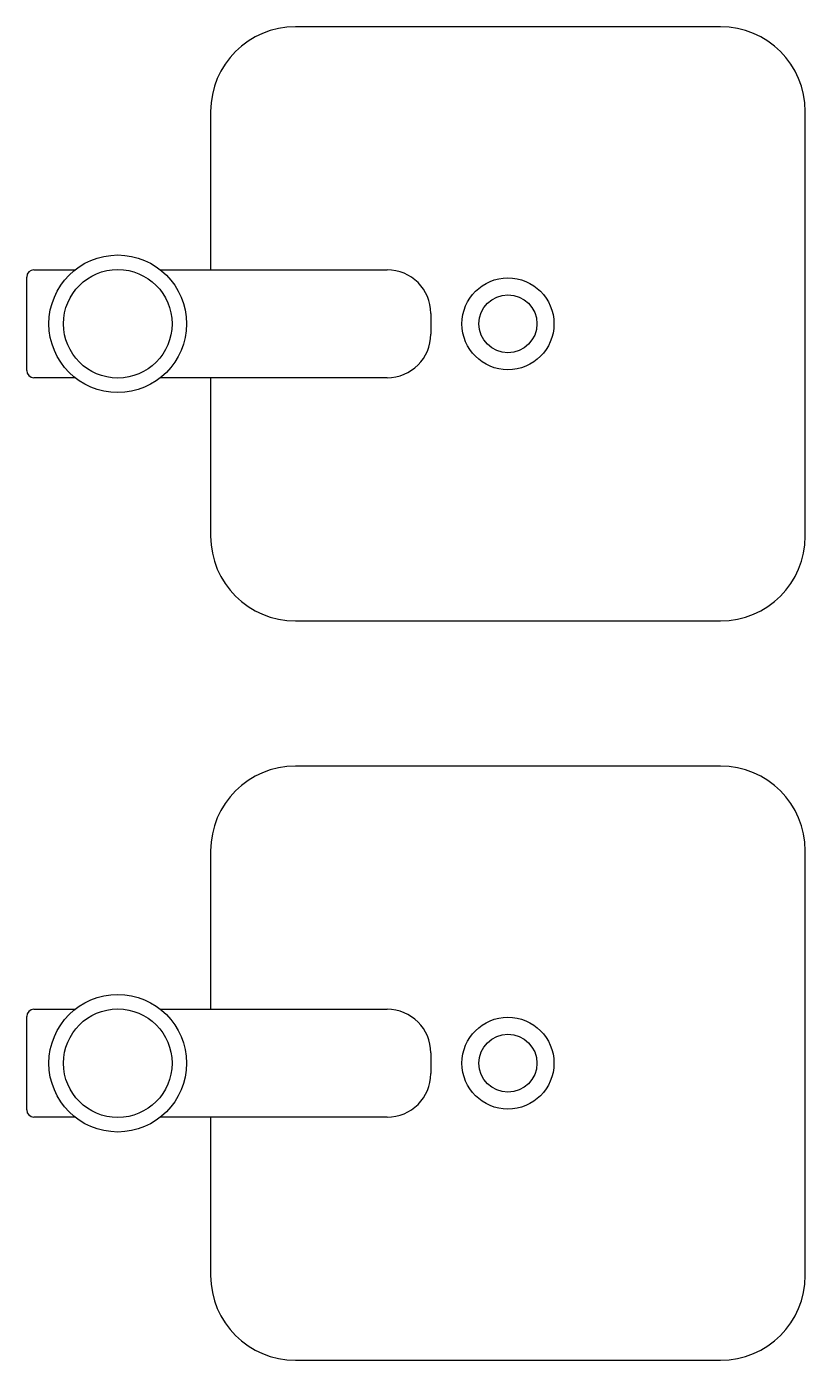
# Model space of a CAD drawing. Header units: metres. Extents: x 0 to 0.458, y -0.611 to 0.175.
import ezdxf

# ---------------------------------------------------------------- set-up
doc = ezdxf.new("R2010")
doc.units = ezdxf.units.M

msp = doc.modelspace()

# ---------------------------------------------------------------- linework, layer by layer
for p, q in [((0.40825, 0.175), (0.15825, 0.175)), ((0.10825, 0.125), (0.10825, 0.03176)), ((0.45825, -0.125), (0.45825, 0.125)), ((0.00428, 0.03176), (0.02845, 0.03176)), ((0.07877, 0.03176), (0.21217, 0.03176)), ((0, -0.02748), (0, 0.02748)), ((0.23783, 0.0061), (0.23783, -0.0061)), ((0.02845, -0.03176), (0.00428, -0.03176)), ((0.21217, -0.03176), (0.07877, -0.03176)), ((0.10825, -0.03176), (0.10825, -0.125)), ((0.15825, -0.175), (0.40825, -0.175)), ((0.40825, -0.2605), (0.15825, -0.2605)), ((0.10825, -0.3105), (0.10825, -0.40375)), ((0.45825, -0.5605), (0.45825, -0.3105)), ((0, -0.46298), (0, -0.40802)), ((0.00428, -0.40375), (0.02845, -0.40375)), ((0.07877, -0.40375), (0.21217, -0.40375)), ((0.23783, -0.4294), (0.23783, -0.4416)), ((0.02845, -0.46726), (0.00428, -0.46726)), ((0.21217, -0.46726), (0.07877, -0.46726)), ((0.10825, -0.46726), (0.10825, -0.5605)), ((0.15825, -0.6105), (0.40825, -0.6105))]:
    msp.add_line(p, q)
for centre in [(0.05361, 0), (0.05361, -0.4355)]:
    msp.add_circle(centre, 0.04052)
at = {"color": 7}
for centre, radius in [((0.05361, 0), 0.03196), ((0.28325, 0), 0.02706), ((0.28325, 0), 0.01706), ((0.05361, -0.4355), 0.03196), ((0.28325, -0.4355), 0.02706), ((0.28325, -0.4355), 0.01706)]:
    msp.add_circle(centre, radius, dxfattribs=at)
for centre, radius, start, end in [((0.15825, 0.125), 0.05, 90, 180), ((0.40825, 0.125), 0.05, 0, 90), ((0.00428, 0.02748), 0.00428, 90, 180), ((0.21217, 0.0061), 0.02566, 0, 90), ((0.21217, -0.0061), 0.02566, 270, 0), ((0.00428, -0.02748), 0.00428, 180, 270), ((0.15825, -0.125), 0.05, 180, 270), ((0.40825, -0.125), 0.05, 270, 0), ((0.15825, -0.3105), 0.05, 90, 180), ((0.40825, -0.3105), 0.05, 0, 90), ((0.00428, -0.40802), 0.00428, 90, 180), ((0.21217, -0.4294), 0.02566, 0, 90), ((0.21217, -0.4416), 0.02566, 270, 0), ((0.00428, -0.46298), 0.00428, 180, 270), ((0.15825, -0.5605), 0.05, 180, 270), ((0.40825, -0.5605), 0.05, 270, 0)]:
    msp.add_arc(centre, radius, start, end)

doc.saveas('drawing.dxf')
